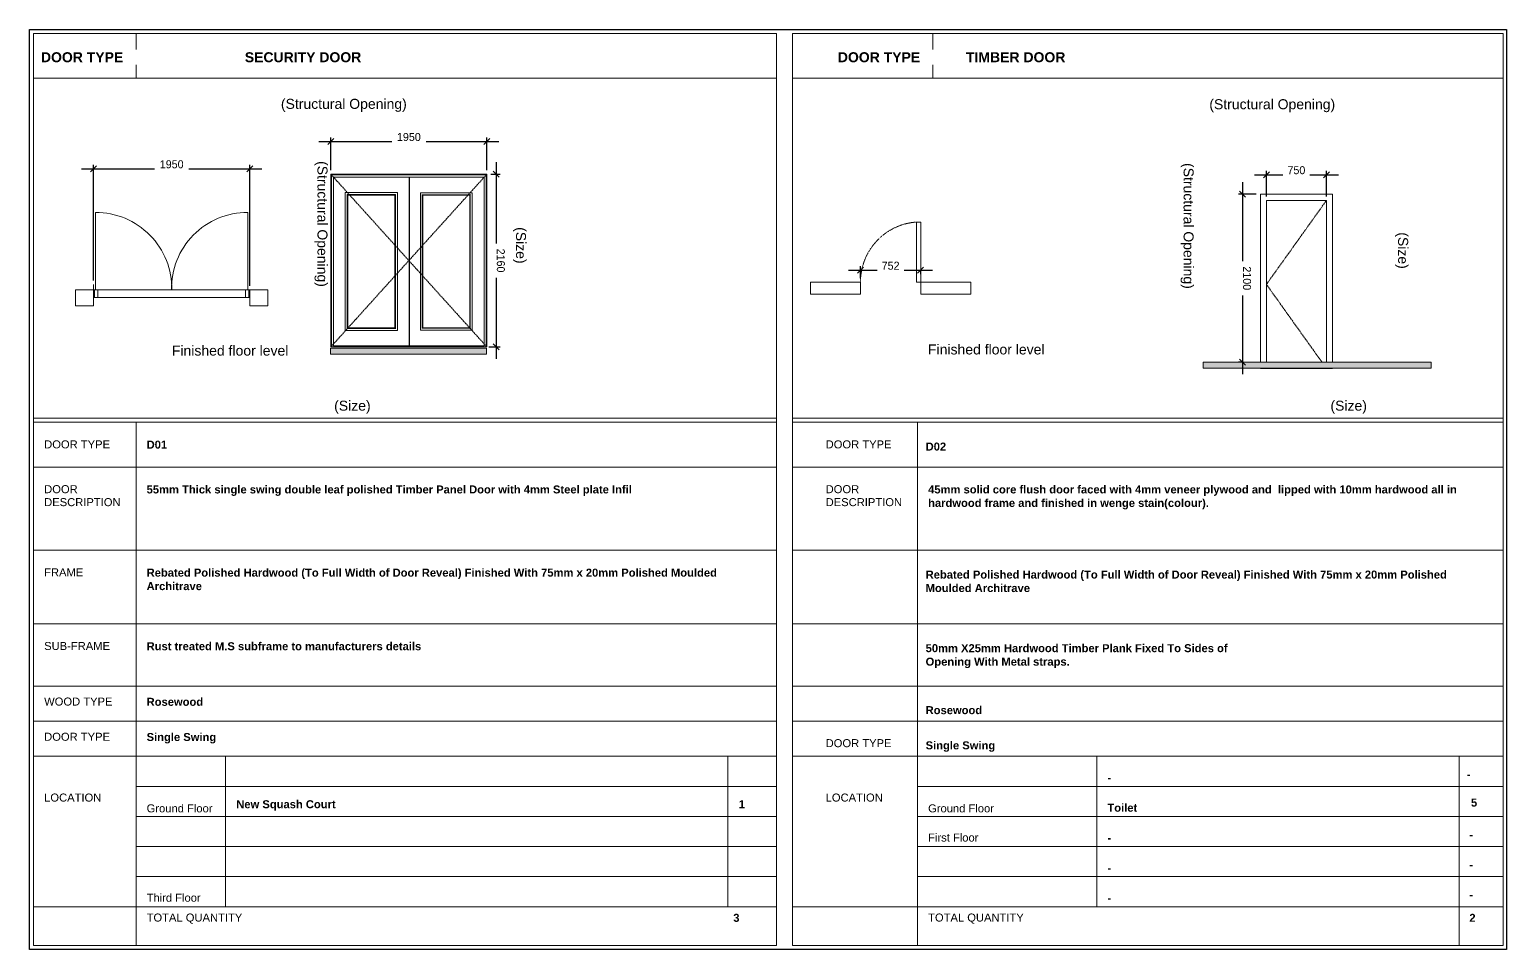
# Model space of a CAD drawing. Header units: inches. Extents: x 22 to 382261, y 22 to 371281.
# Drawn here: x 29049 to 47499, y 190 to 11690 of the extents above; entities that cross this region are included whole.
import ezdxf

# ---------------------------------------------------------------- set-up
doc = ezdxf.new("R2010")
doc.units = ezdxf.units.IN
doc.header["$MEASUREMENT"] = 0
doc.linetypes.add('Centre', pattern=[31.75, 6.35, -4.7625, 15.875, -4.7625])
doc.linetypes.add('Dash', pattern=[6.35, 3.175, -3.175])
for name, color, linetype, lineweight in [('A-ANNO-DIMS', 211, 'Continuous', 9), ('A-DETL-GENF', 92, 'Continuous', 9), ('A-DETL-MEDM', 33, 'Continuous', 25), ('A-DETL-THIN', 151, 'Continuous', 9), ('A-DOOR', 31, 'Continuous', 9), ('A-DOOR-FRAM', 31, 'Continuous', 9), ('A-DOOR-HDLN', 31, 'Dash', 9), ('A-WALL', 113, 'Continuous', 9), ('G-ANNO-TEXT', 231, 'Continuous', 9)]:
    doc.layers.add(name, color=color, linetype=linetype, lineweight=lineweight)
doc.styles.add('Arial', font='arial.ttf', dxfattribs={"height": 506.015625})
doc.styles.add('Arial_1', font='arial.ttf', dxfattribs={"height": 340})
doc.styles.add('Arial_B', font='arialbd.ttf', dxfattribs={"height": 350.793651})
doc.styles.add('Arial_B_1', font='arialbd.ttf', dxfattribs={"height": 180.555556})
doc.styles.add('Centaur', font='CENTAUR.TTF', dxfattribs={"height": 100})
doc.dimstyles.new('IE_DIM', dxfattribs={"dimscale": 304.8, "dimtxt": 106.368671, "dimasz": 0.246063, "dimexe": 0.164042, "dimexo": 0.164042, "dimgap": 0.016404, "dimtad": 1, "dimdec": 0, "dimzin": 0, "dimdsep": 46, "dimtxsty": 'Centaur', "dimblk1": 'OBLIQUE', "dimblk2": 'OBLIQUE', "dimsah": 1, "dimcen": 0.09, "dimdle": 0.492126, "dimazin": 0, "dimtfac": 1, "dimtdec": 4, "dimtix": 1, "dimtmove": 0, "dimatfit": 3, "dimfxl": 1, "dimtvp": 1, "dimtfill": 1, "dimtolj": 1, "dimtzin": 0, "dimarcsym": 2})

# ---------------------------------------------------------------- blocks, each defined once
blk = doc.blocks.new('Family - ___-921999-DOOR 2')
at = {"layer": 'A-DETL-GENF'}
for p, q in [((-1620, 3915), (-1620, 2945)), ((282, 3915), (282, 2945)), ((-1592, 2945), (-1634, 2945)), ((-1634, 2945), (-1634, 2853)), ((-1634, 2853), (-1592, 2853)), ((254, 2945), (-1592, 2945)), ((-1592, 2853), (-1592, 2945)), ((-1592, 2853), (254, 2853)), ((254, 2945), (254, 2853)), ((296, 2945), (254, 2945)), ((254, 2853), (296, 2853)), ((296, 2853), (296, 2945))]:
    blk.add_line(p, q, dxfattribs=at)
for centre, start, end in [((-1620, 2962), 359.0083, 90.0301), ((281, 2962), 89.9699, 180.9917)]:
    blk.add_arc(centre, 953, start, end, dxfattribs=at)
at = {"layer": 'A-DOOR'}
for p, q in [((-1634, 2945), (-1644, 2945)), ((-1644, 2945), (-1644, 2853)), ((-1644, 2853), (-1634, 2853)), ((306, 2945), (296, 2945)), ((296, 2853), (306, 2853)), ((306, 2853), (306, 2945))]:
    blk.add_line(p, q, dxfattribs=at)
at = {"layer": 'A-WALL'}
for p, q in [((-1644, 2945), (-1869, 2945)), ((-1869, 2945), (-1869, 2745)), ((-1644, 2745), (-1644, 2945)), ((531, 2945), (306, 2945)), ((306, 2945), (306, 2745)), ((531, 2745), (531, 2945)), ((-1869, 2745), (-1644, 2745)), ((306, 2745), (531, 2745))]:
    blk.add_line(p, q, dxfattribs=at)
blk = doc.blocks.new('Family - ___-922001-DOOR 2')
at = {"layer": 'A-DOOR', "lineweight": 18}
for p, q in [((1319, 2233), (1319, 4393)), ((3269, 4393), (1319, 4393)), ((1329, 4383), (1329, 2233)), ((1329, 4383), (3259, 4383)), ((2297, 4357), (1354, 4357)), ((1354, 4357), (1354, 2245)), ((2297, 2245), (2297, 4357)), ((2303, 4351), (2297, 4351)), ((3234, 4357), (2303, 4357)), ((2303, 4357), (2303, 2245)), ((3234, 2245), (3234, 4357)), ((3259, 4383), (3259, 2233)), ((3269, 2233), (3269, 4393)), ((1500, 4163), (1500, 2439)), ((2151, 4163), (1500, 4163)), ((1531, 4132), (1524, 4138)), ((1524, 4138), (1524, 2463)), ((2126, 4138), (1524, 4138)), ((1531, 2470), (1531, 4132)), ((1531, 4132), (2120, 4132)), ((2126, 4138), (2120, 4132)), ((2120, 4132), (2120, 2470)), ((2126, 2463), (2126, 4138)), ((2151, 2439), (2151, 4163)), ((2438, 4160), (2438, 2442)), ((3087, 4160), (2438, 4160)), ((2469, 4129), (2462, 4135)), ((2462, 4135), (3062, 4135)), ((2462, 4135), (2462, 2466)), ((2469, 2473), (2469, 4129)), ((2469, 4129), (3056, 4129)), ((3062, 4135), (3056, 4129)), ((3056, 4129), (3056, 2473)), ((3062, 2466), (3062, 4135)), ((3087, 2442), (3087, 4160)), ((1500, 2439), (2151, 2439)), ((1531, 2470), (1524, 2463)), ((1524, 2463), (2126, 2463)), ((2120, 2470), (1531, 2470)), ((2120, 2470), (2126, 2463)), ((2438, 2442), (3087, 2442)), ((2469, 2473), (2462, 2466)), ((2462, 2466), (3062, 2466)), ((3056, 2473), (2469, 2473)), ((3056, 2473), (3062, 2466)), ((1329, 2233), (1319, 2233)), ((1354, 2245), (2297, 2245)), ((1359, 2233), (1359, 2245)), ((3229, 2233), (1359, 2233)), ((2297, 2251), (2303, 2251)), ((2303, 2248), (2297, 2248)), ((2303, 2245), (3234, 2245)), ((3229, 2245), (3229, 2233)), ((3259, 2233), (3269, 2233))]:
    blk.add_line(p, q, dxfattribs=at)
at = {"layer": 'A-DOOR', "linetype": 'Centre', "lineweight": 18}
for p, q in [((2294, 3313), (1319, 4393)), ((3269, 4393), (2294, 3313)), ((2294, 3313), (1319, 2233)), ((3269, 2233), (2294, 3313))]:
    blk.add_line(p, q, dxfattribs=at)
at = {"layer": 'A-DOOR', "lineweight": 18}
for points, knots in [([(1502, 4161), (1502, 4161), (1501, 4161), (1501, 4162), (1501, 4162), (1501, 4162), (1501, 4162), (1500, 4162), (1500, 4162), (1500, 4163), (1500, 4163), (1500, 4163), (1500, 4163), (1500, 4163)], [0, 0, 0, 0, 0.166667, 0.25, 0.333333, 0.375, 0.416667, 0.5, 0.583333, 0.666667, 0.75, 0.833333, 1, 1, 1, 1]), ([(1524, 4138), (1524, 4138), (1524, 4139), (1524, 4139), (1524, 4139), (1524, 4139), (1523, 4139), (1523, 4139), (1523, 4140), (1523, 4140), (1522, 4140)], [0, 0, 0, 0, 0.2, 0.3, 0.4, 0.5, 0.6, 0.7, 0.8, 1, 1, 1, 1]), ([(2128, 4140), (2128, 4140), (2128, 4140), (2127, 4139), (2127, 4139), (2127, 4139), (2127, 4139), (2127, 4139), (2126, 4139), (2126, 4138), (2126, 4138)], [-1, -1, -1, -1, -0.8, -0.7, -0.6, -0.5, -0.4, -0.3, -0.2, 0, 0, 0, 0]), ([(2151, 4163), (2151, 4163), (2151, 4163), (2151, 4163), (2150, 4163), (2150, 4162), (2150, 4162), (2150, 4162), (2150, 4162), (2150, 4162), (2150, 4162), (2149, 4161), (2149, 4161), (2149, 4161)], [-1, -1, -1, -1, -0.833333, -0.75, -0.666667, -0.583333, -0.5, -0.416667, -0.375, -0.333333, -0.25, -0.166667, 0, 0, 0, 0]), ([(2440, 4158), (2440, 4158), (2439, 4158), (2439, 4159), (2439, 4159), (2439, 4159), (2439, 4159), (2438, 4159), (2438, 4159), (2438, 4160), (2438, 4160), (2438, 4160), (2438, 4160), (2438, 4160)], [0, 0, 0, 0, 0.166667, 0.25, 0.333333, 0.375, 0.416667, 0.5, 0.583333, 0.666667, 0.75, 0.833333, 1, 1, 1, 1]), ([(2460, 4137), (2461, 4137), (2461, 4137), (2461, 4136), (2461, 4136), (2462, 4136), (2462, 4136), (2462, 4136), (2462, 4136), (2462, 4135), (2462, 4135)], [-1, -1, -1, -1, -0.8, -0.7, -0.6, -0.5, -0.4, -0.3, -0.2, 0, 0, 0, 0]), ([(3062, 4135), (3062, 4135), (3062, 4136), (3063, 4136), (3063, 4136), (3063, 4136), (3063, 4136), (3063, 4136), (3064, 4137), (3064, 4137), (3064, 4137)], [0, 0, 0, 0, 0.2, 0.3, 0.4, 0.5, 0.6, 0.7, 0.8, 1, 1, 1, 1]), ([(3087, 4160), (3087, 4160), (3087, 4160), (3087, 4160), (3086, 4160), (3086, 4159), (3086, 4159), (3086, 4159), (3086, 4159), (3086, 4159), (3086, 4159), (3085, 4158), (3085, 4158), (3085, 4158)], [-1, -1, -1, -1, -0.833333, -0.75, -0.666667, -0.583333, -0.5, -0.416667, -0.375, -0.333333, -0.25, -0.166667, 0, 0, 0, 0]), ([(1502, 2441), (1502, 2441), (1501, 2440), (1501, 2440), (1501, 2440), (1501, 2440), (1501, 2440), (1500, 2439), (1500, 2439), (1500, 2439), (1500, 2439), (1500, 2439), (1500, 2439), (1500, 2439)], [0, 0, 0, 0, 0.166667, 0.25, 0.333333, 0.375, 0.416667, 0.5, 0.583333, 0.666667, 0.75, 0.833333, 1, 1, 1, 1]), ([(1524, 2463), (1524, 2463), (1524, 2463), (1524, 2463), (1524, 2463), (1524, 2463), (1523, 2462), (1523, 2462), (1523, 2462), (1523, 2462), (1522, 2461)], [0, 0, 0, 0, 0.2, 0.3, 0.4, 0.5, 0.6, 0.7, 0.8, 1, 1, 1, 1]), ([(2126, 2463), (2126, 2463), (2126, 2463), (2127, 2463), (2127, 2463), (2127, 2463), (2127, 2462), (2127, 2462), (2128, 2462), (2128, 2462), (2128, 2461)], [0, 0, 0, 0, 0.2, 0.3, 0.4, 0.5, 0.6, 0.7, 0.8, 1, 1, 1, 1]), ([(2149, 2441), (2149, 2441), (2149, 2440), (2150, 2440), (2150, 2440), (2150, 2440), (2150, 2440), (2150, 2439), (2150, 2439), (2150, 2439), (2151, 2439), (2151, 2439), (2151, 2439), (2151, 2439)], [0, 0, 0, 0, 0.166667, 0.25, 0.333333, 0.375, 0.416667, 0.5, 0.583333, 0.666667, 0.75, 0.833333, 1, 1, 1, 1]), ([(2440, 2444), (2440, 2444), (2439, 2443), (2439, 2443), (2439, 2443), (2439, 2443), (2439, 2443), (2438, 2442), (2438, 2442), (2438, 2442), (2438, 2442), (2438, 2442), (2438, 2442), (2438, 2442)], [0, 0, 0, 0, 0.166667, 0.25, 0.333333, 0.375, 0.416667, 0.5, 0.583333, 0.666667, 0.75, 0.833333, 1, 1, 1, 1]), ([(2462, 2466), (2462, 2466), (2462, 2466), (2462, 2466), (2462, 2466), (2462, 2466), (2461, 2465), (2461, 2465), (2461, 2465), (2461, 2465), (2460, 2464)], [0, 0, 0, 0, 0.2, 0.3, 0.4, 0.5, 0.6, 0.7, 0.8, 1, 1, 1, 1]), ([(3062, 2466), (3062, 2466), (3062, 2466), (3063, 2466), (3063, 2466), (3063, 2466), (3063, 2465), (3063, 2465), (3064, 2465), (3064, 2465), (3064, 2464)], [0, 0, 0, 0, 0.2, 0.3, 0.4, 0.5, 0.6, 0.7, 0.8, 1, 1, 1, 1]), ([(3085, 2444), (3085, 2444), (3085, 2443), (3086, 2443), (3086, 2443), (3086, 2443), (3086, 2443), (3086, 2442), (3086, 2442), (3086, 2442), (3087, 2442), (3087, 2442), (3087, 2442), (3087, 2442)], [0, 0, 0, 0, 0.166667, 0.25, 0.333333, 0.375, 0.416667, 0.5, 0.583333, 0.666667, 0.75, 0.833333, 1, 1, 1, 1])]:
    blk.add_open_spline(points, degree=3, knots=knots, dxfattribs=at)
at = {"layer": 'A-DOOR-FRAM'}
for p, q in [((3259, 4383), (1329, 4383)), ((1329, 4383), (1329, 2233)), ((2297, 4353), (2303, 4353)), ((3259, 4383), (3259, 2233)), ((1329, 2233), (1359, 2233)), ((1359, 2233), (1359, 2245)), ((3229, 2245), (3229, 2233)), ((3259, 2233), (3229, 2233))]:
    blk.add_line(p, q, dxfattribs=at)
blk = doc.blocks.new('Family - ___-922080-DOOR 2')
at = {"layer": 'A-DOOR', "linetype": 'Centre', "lineweight": 18}
for p, q in [((13757, 4065), (13007, 3015)), ((13007, 3015), (13702, 2041)), ((13756, 1967), (13757, 1965))]:
    blk.add_line(p, q, dxfattribs=at)
at = {"layer": 'A-DOOR', "lineweight": 18}
blk.add_line((13007, 1965), (13757, 1965), dxfattribs=at)
at = {"layer": 'A-DOOR-FRAM'}
for p, q in [((13833, 4141), (12931, 4141)), ((12931, 4141), (12931, 2041)), ((13007, 2041), (13007, 4065)), ((13007, 4065), (13757, 4065)), ((13757, 4065), (13757, 2041)), ((13833, 2041), (13833, 4141)), ((12931, 1967), (12931, 1965)), ((12931, 1965), (13007, 1965)), ((13007, 1965), (13007, 1967)), ((13757, 1967), (13757, 1965)), ((13757, 1965), (13833, 1965)), ((13833, 1965), (13833, 1967))]:
    blk.add_line(p, q, dxfattribs=at)
blk = doc.blocks.new('Family - ___-922082-DOOR 2')
at = {"layer": 'A-DOOR'}
for p, q in [((8688, 3794), (8637, 3794)), ((8637, 3044), (8637, 3794)), ((8688, 3044), (8688, 3794)), ((8688, 3044), (8637, 3044))]:
    blk.add_line(p, q, dxfattribs=at)
at = {"layer": 'A-DOOR-HDLN'}
blk.add_arc((8688, 3044), 752, 93.8903, 180, dxfattribs=at)
at = {"layer": 'A-WALL'}
for p, q in [((7938, 3044), (7313, 3044)), ((7313, 3044), (7313, 2892)), ((7938, 2892), (7938, 3044)), ((9313, 3044), (8688, 3044)), ((8688, 3044), (8688, 2892)), ((9313, 2892), (9313, 3044)), ((7313, 2892), (7938, 2892)), ((8688, 2892), (9313, 2892))]:
    blk.add_line(p, q, dxfattribs=at)
blk = doc.blocks.new('_Oblique')
at = {"color": 0, "linetype": 'ByBlock', "lineweight": -2}
blk.add_line((-0.5, -0.5), (0.5, 0.5), dxfattribs=at)
blk = doc.blocks.new('*D5411')
at = {"layer": 'A-ANNO-DIMS', "color": 0, "lineweight": -2, "transparency": 16777216}
for p, q in [((32813, 9932), (32813, 10339)), ((34763, 9932), (34763, 10339)), ((32663, 10289), (34913, 10289))]:
    blk.add_line(p, q, dxfattribs=at)
at = {"layer": 'Defpoints', "color": 0, "transparency": 16777216}
for p in [(34763, 10289), (32813, 9882), (34763, 9882)]:
    blk.add_point(p, dxfattribs=at)
at = {"layer": 'A-ANNO-DIMS', "color": 0, "lineweight": -2, "transparency": 16777216, "xscale": 75, "yscale": 75, "zscale": 75, "rotation": 180}
blk.add_blockref('_Oblique', (32813, 10289), dxfattribs=at)
at = {"layer": 'A-ANNO-DIMS', "color": 0, "lineweight": -2, "transparency": 16777216, "xscale": 75, "yscale": 75, "zscale": 75}
blk.add_blockref('_Oblique', (34763, 10289), dxfattribs=at)
at = {"layer": 'A-ANNO-DIMS', "color": 0, "transparency": 16777216, "insert": (33788, 10346), "char_height": 100, "width": 374.42, "attachment_point": 5, "style": 'Centaur', "bg_fill": 3, "box_fill_scale": 1.25, "bg_fill_color": 256, "bg_fill_true_color": 13158600, "bg_fill_transparency": 0}
blk.add_mtext('\\A1;1950', dxfattribs=at)
blk = doc.blocks.new('*D5412')
at = {"layer": 'A-ANNO-DIMS', "color": 0, "lineweight": -2, "transparency": 16777216}
for p, q in [((34879, 10032), (34879, 7572)), ((34813, 9882), (34929, 9882)), ((34788, 7722), (34929, 7722))]:
    blk.add_line(p, q, dxfattribs=at)
at = {"layer": 'Defpoints', "color": 0, "transparency": 16777216}
for p in [(34763, 9882), (34738, 7722), (34879, 7722)]:
    blk.add_point(p, dxfattribs=at)
at = {"layer": 'A-ANNO-DIMS', "color": 0, "lineweight": -2, "transparency": 16777216, "xscale": 75, "yscale": 75, "zscale": 75}
for p, rotation in [((34879, 9882), 90), ((34879, 7722), 270)]:
    blk.add_blockref('_Oblique', p, dxfattribs=dict(at, rotation=rotation))
at = {"layer": 'A-ANNO-DIMS', "color": 0, "transparency": 16777216, "insert": (34936, 8802), "char_height": 100, "width": 374.42, "attachment_point": 5, "rotation": 270, "style": 'Centaur', "bg_fill": 3, "box_fill_scale": 1.25, "bg_fill_color": 256, "bg_fill_true_color": 13158600, "bg_fill_transparency": 0}
blk.add_mtext('\\A1;2160', dxfattribs=at)
blk = doc.blocks.new('*D5413')
at = {"layer": 'A-ANNO-DIMS', "color": 0, "lineweight": -2, "transparency": 16777216}
for p, q in [((29850, 8552), (29850, 9998)), ((31800, 8484), (31800, 9998)), ((29700, 9948), (31950, 9948))]:
    blk.add_line(p, q, dxfattribs=at)
at = {"layer": 'Defpoints', "color": 0, "transparency": 16777216}
for p in [(31800, 9948), (29850, 8502), (31800, 8434)]:
    blk.add_point(p, dxfattribs=at)
at = {"layer": 'A-ANNO-DIMS', "color": 0, "lineweight": -2, "transparency": 16777216, "xscale": 75, "yscale": 75, "zscale": 75, "rotation": 180}
blk.add_blockref('_Oblique', (29850, 9948), dxfattribs=at)
at = {"layer": 'A-ANNO-DIMS', "color": 0, "lineweight": -2, "transparency": 16777216, "xscale": 75, "yscale": 75, "zscale": 75}
blk.add_blockref('_Oblique', (31800, 9948), dxfattribs=at)
at = {"layer": 'A-ANNO-DIMS', "color": 0, "transparency": 16777216, "insert": (30825, 10005), "char_height": 100, "width": 374.42, "attachment_point": 5, "style": 'Centaur', "bg_fill": 3, "box_fill_scale": 1.25, "bg_fill_color": 256, "bg_fill_true_color": 13158600, "bg_fill_transparency": 0}
blk.add_mtext('\\A1;1950', dxfattribs=at)
blk = doc.blocks.new('*D5414')
at = {"layer": 'A-ANNO-DIMS', "color": 0, "lineweight": -2, "transparency": 16777216}
for p, q in [((39280, 8680), (40331, 8680)), ((39430, 8583), (39430, 8730)), ((40181, 8683), (40181, 8630))]:
    blk.add_line(p, q, dxfattribs=at)
at = {"layer": 'Defpoints', "color": 0, "transparency": 16777216}
for p in [(40181, 8733), (40181, 8680), (39430, 8533)]:
    blk.add_point(p, dxfattribs=at)
at = {"layer": 'A-ANNO-DIMS', "color": 0, "lineweight": -2, "transparency": 16777216, "xscale": 75, "yscale": 75, "zscale": 75, "rotation": 180}
blk.add_blockref('_Oblique', (39430, 8680), dxfattribs=at)
at = {"layer": 'A-ANNO-DIMS', "color": 0, "lineweight": -2, "transparency": 16777216, "xscale": 75, "yscale": 75, "zscale": 75}
blk.add_blockref('_Oblique', (40181, 8680), dxfattribs=at)
at = {"layer": 'A-ANNO-DIMS', "color": 0, "transparency": 16777216, "insert": (39806, 8737), "char_height": 100, "width": 280.81, "attachment_point": 5, "style": 'Centaur', "bg_fill": 3, "box_fill_scale": 1.25, "bg_fill_color": 256, "bg_fill_true_color": 13158600, "bg_fill_transparency": 0}
blk.add_mtext('\\A1;752', dxfattribs=at)
blk = doc.blocks.new('*D5415')
at = {"layer": 'A-ANNO-DIMS', "color": 0, "lineweight": -2, "transparency": 16777216}
for p, q in [((44350, 9874), (45400, 9874)), ((44500, 9604), (44500, 9924)), ((45250, 9604), (45250, 9924))]:
    blk.add_line(p, q, dxfattribs=at)
at = {"layer": 'Defpoints', "color": 0, "transparency": 16777216}
for p in [(45250, 9874), (44500, 9554), (45250, 9554)]:
    blk.add_point(p, dxfattribs=at)
at = {"layer": 'A-ANNO-DIMS', "color": 0, "lineweight": -2, "transparency": 16777216, "xscale": 75, "yscale": 75, "zscale": 75, "rotation": 180}
blk.add_blockref('_Oblique', (44500, 9874), dxfattribs=at)
at = {"layer": 'A-ANNO-DIMS', "color": 0, "lineweight": -2, "transparency": 16777216, "xscale": 75, "yscale": 75, "zscale": 75}
blk.add_blockref('_Oblique', (45250, 9874), dxfattribs=at)
at = {"layer": 'A-ANNO-DIMS', "color": 0, "transparency": 16777216, "insert": (44875, 9931), "char_height": 100, "width": 280.81, "attachment_point": 5, "style": 'Centaur', "bg_fill": 3, "box_fill_scale": 1.25, "bg_fill_color": 256, "bg_fill_true_color": 13158600, "bg_fill_transparency": 0}
blk.add_mtext('\\A1;750', dxfattribs=at)
blk = doc.blocks.new('*D5416')
at = {"layer": 'A-ANNO-DIMS', "color": 0, "lineweight": -2, "transparency": 16777216}
for p, q in [((44201, 9780), (44201, 7380)), ((44374, 9630), (44151, 9630)), ((44204, 7530), (44151, 7530))]:
    blk.add_line(p, q, dxfattribs=at)
at = {"layer": 'Defpoints', "color": 0, "transparency": 16777216}
for p in [(44424, 9630), (44201, 7530), (44254, 7530)]:
    blk.add_point(p, dxfattribs=at)
at = {"layer": 'A-ANNO-DIMS', "color": 0, "lineweight": -2, "transparency": 16777216, "xscale": 75, "yscale": 75, "zscale": 75}
for p, rotation in [((44201, 9630), 90), ((44201, 7530), 270)]:
    blk.add_blockref('_Oblique', p, dxfattribs=dict(at, rotation=rotation))
at = {"layer": 'A-ANNO-DIMS', "color": 0, "transparency": 16777216, "insert": (44258, 8580), "char_height": 100, "width": 374.42, "attachment_point": 5, "rotation": 270, "style": 'Centaur', "bg_fill": 3, "box_fill_scale": 1.25, "bg_fill_color": 256, "bg_fill_true_color": 13158600, "bg_fill_transparency": 0}
blk.add_mtext('\\A1;2100', dxfattribs=at)

msp = doc.modelspace()

# ---------------------------------------------------------------- hatches: boundary and pattern name
at = {"layer": 'A-DETL-GENF'}
for points in [[(33816.1, 7633.2), (34759.3, 7633.2), (34759.3, 7707.8), (32807.5, 7707.8), (32807.5, 7633.2), (33455.2, 7633.2)], [(46559.3, 7455.6), (46559.3, 7530.1), (43710.9, 7530.1), (43710.9, 7455.6)]]:
    msp.add_hatch(color=7, dxfattribs=at).paths.add_polyline_path(points)

# ---------------------------------------------------------------- linework, layer by layer
at = {"layer": 'A-DETL-MEDM'}
for p, q in [((29049.3, 11690.1), (47499.3, 11690.1)), ((29049.3, 190.1), (29049.3, 11690.1)), ((47499.3, 11690.1), (47499.3, 190.1)), ((47499.3, 190.1), (29049.3, 190.1))]:
    msp.add_line(p, q, dxfattribs=at)
at = {"layer": 'A-DETL-THIN'}
for p, q in [((29099.3, 11640.1), (38379.3, 11640.1)), ((29099.3, 240.1), (29099.3, 11640.1)), ((30379.3, 11640.1), (30379.3, 11080.1)), ((38379.3, 11640.1), (38379.3, 240.1)), ((38579.3, 11640.1), (38579.3, 240.1)), ((38579.3, 11640.1), (47459.3, 11640.1)), ((40334.5, 11640.1), (40334.5, 11080.1)), ((47459.3, 11640.1), (47459.3, 240.1)), ((29099.3, 11080.1), (38379.3, 11080.1)), ((38579.3, 11080.1), (47459.3, 11080.1)), ((29849.5, 8342.5), (29849.5, 8502.5)), ((31789.5, 8342.5), (31789.5, 8434.5)), ((34759.3, 7707.8), (32807.5, 7707.8)), ((32807.5, 7707.8), (32807.5, 7633.2)), ((32807.5, 7633.2), (34759.3, 7633.2)), ((34759.3, 7633.2), (34759.3, 7707.8)), ((46559.3, 7530.1), (43710.9, 7530.1)), ((43710.9, 7530.1), (43710.9, 7455.6)), ((43710.9, 7455.6), (46559.3, 7455.6)), ((46559.3, 7455.6), (46559.3, 7530.1)), ((29099.3, 6830.1), (38379.3, 6830.1)), ((38579.3, 6830.1), (47459.3, 6830.1)), ((29099.3, 6780.1), (38379.3, 6780.1)), ((30379.3, 6780.1), (30379.3, 240.1)), ((38579.3, 6780.1), (47459.3, 6780.1)), ((40141.8, 6780.1), (40141.8, 240.1)), ((29099.3, 6220.1), (38379.3, 6220.1)), ((38579.3, 6220.1), (47459.3, 6220.1)), ((29099.3, 5180.1), (38379.3, 5180.1)), ((38579.3, 5180.1), (47459.3, 5180.1)), ((29099.3, 4260.1), (38379.3, 4260.1)), ((38579.3, 4260.1), (47459.3, 4260.1)), ((29099.3, 3480.1), (38379.3, 3480.1)), ((38579.3, 3480.1), (47459.3, 3480.1)), ((29099.3, 3045.1), (38379.3, 3045.1)), ((38579.3, 3045.1), (47459.3, 3045.1)), ((29099.3, 2605.1), (38379.3, 2605.1)), ((31499.3, 2605.1), (31499.3, 725.1)), ((37773, 2605.1), (37773, 725.1)), ((38579.3, 2605.1), (47459.3, 2605.1)), ((42381.8, 2605.1), (42381.8, 725.1)), ((46908.3, 2605.1), (46908.3, 240.1)), ((30379.3, 2229.1), (38379.3, 2229.1)), ((40141.8, 2229.1), (47459.3, 2229.1)), ((30379.3, 1853.1), (38379.3, 1853.1)), ((40141.8, 1853.1), (47459.3, 1853.1)), ((30379.3, 1477.1), (38379.3, 1477.1)), ((40141.8, 1477.1), (47459.3, 1477.1)), ((30379.3, 1101.1), (38379.3, 1101.1)), ((40141.8, 1101.1), (47459.3, 1101.1)), ((29099.3, 725.1), (38379.3, 725.1)), ((38579.3, 725.1), (47459.3, 725.1)), ((38379.3, 240.1), (29099.3, 240.1)), ((47459.3, 240.1), (38579.3, 240.1)), ((47459.3, 240.1), (38579.3, 240.1))]:
    msp.add_line(p, q, dxfattribs=at)

# ---------------------------------------------------------------- block references
at = {"layer": 'A-DOOR', "linetype": 'Centre', "lineweight": 18}
for name in ['Family - ___-922001-DOOR 2', 'Family - ___-922080-DOOR 2']:
    msp.add_blockref(name, (31493.7, 5489), dxfattribs=at)
at = {"layer": 'A-WALL', "lineweight": 18}
for name in ['Family - ___-921999-DOOR 2', 'Family - ___-922082-DOOR 2']:
    msp.add_blockref(name, (31493.7, 5489), dxfattribs=at)

# ---------------------------------------------------------------- texts
at = {"layer": 'G-ANNO-TEXT', "color": 7, "char_height": 125, "attachment_point": 1, "bg_fill": 3, "box_fill_scale": 1.25, "bg_fill_color": 256, "bg_fill_true_color": 13158600, "bg_fill_transparency": 0}
for s, insert, width, style in [('SECURITY DOOR', (31738.4, 11406.1), 1759.704, 'Arial_B'), ('TIMBER DOOR', (40747.7, 11406.1), 1507.172, 'Arial_B'), ('(Structural Opening)', (32189.5, 10823.4), 1887.974, 'Arial_1'), ('(Structural Opening)', (43787.4, 10818.9), 1887.974, 'Arial_1'), ('Finished floor level', (30827.3, 7739), 1739.662, 'Arial_1'), ('Finished floor level', (40273.2, 7753.5), 1739.662, 'Arial_1')]:
    msp.add_mtext(s, dxfattribs=dict(at, insert=insert, width=width, style=style))
at = {"layer": 'G-ANNO-TEXT', "color": 7, "char_height": 125, "attachment_point": 1, "rotation": 270, "style": 'Arial_1', "bg_fill": 3, "box_fill_scale": 1.25, "bg_fill_color": 256, "bg_fill_true_color": 13158600, "bg_fill_transparency": 0}
for s, insert, width in [('(Structural Opening)', (43591, 10020.9), 1887.974), ('(Size)', (35251.3, 9219.7), 549.156), ('(Size)', (46271, 9155.2), 549.156)]:
    msp.add_mtext(s, dxfattribs=dict(at, insert=insert, width=width))
at = {"layer": 'G-ANNO-TEXT', "color": 7, "char_height": 100, "attachment_point": 1}
for s, insert, width, style in [('DOOR TYPE', (29231.9, 6554.2), 1010.126, 'Arial'), ('D01', (30511.9, 6550.9), 316.667, 'Arial_B_1'), ('DOOR TYPE', (38994.4, 6554.2), 1010.126, 'Arial'), ('D02', (40243.4, 6526.7), 316.667, 'Arial_B_1'), ('DOOR ', (29231.9, 5994.2), 561.181, 'Arial'), ('55mm Thick single swing double leaf polished Timber Panel Door with 4mm Steel plate Infil', (30511.9, 5990.9), 7483.753, 'Arial_B_1'), ('DOOR ', (38994.4, 5994.2), 561.181, 'Arial'), ('45mm solid core flush door faced with 4mm veneer plywood and  lipped with 10mm hardwood all in ', (40274.4, 5990.9), 8197.255, 'Arial_B_1'), ('DESCRIPTION', (29231.9, 5832.1), 1178.481, 'Arial'), ('DESCRIPTION', (38994.4, 5832.1), 1178.481, 'Arial'), ('hardwood frame and finished in wenge stain(colour).', (40274.4, 5822.2), 4325.104, 'Arial_B_1'), ('FRAME', (29231.9, 4954.2), 601.266, 'Arial'), ('Rebated Polished Hardwood (To Full Width of Door Reveal) Finished With 75mm x 20mm Polished Moulded ', (30511.9, 4950.9), 8810.546, 'Arial_B_1'), ('Rebated Polished Hardwood (To Full Width of Door Reveal) Finished With 75mm x 20mm Polished ', (40243.4, 4926.7), 8052.951, 'Arial_B_1'), ('Architrave', (30511.9, 4782.2), 849.789, 'Arial_B_1'), ('Moulded Architrave', (40243.4, 4758.1), 1607.383, 'Arial_B_1'), ('SUB-FRAME', (29231.9, 4034.2), 1014.135, 'Arial'), ('Rust treated M.S subframe to manufacturers details ', (30511.9, 4030.9), 4277.003, 'Arial_B_1'), ('50mm X25mm Hardwood Timber Plank Fixed To Sides of ', (40243.4, 4006.7), 4709.914, 'Arial_B_1'), ('Opening With Metal straps.', (40243.4, 3838.1), 2212.657, 'Arial_B_1'), ('WOOD TYPE', (29231.9, 3339.2), 1054.219, 'Arial'), ('Rosewood', (30511.9, 3335.9), 873.839, 'Arial_B_1'), ('Rosewood', (40243.4, 3231.7), 873.839, 'Arial_B_1'), ('DOOR TYPE', (29231.9, 2899.2), 1010.126, 'Arial'), ('Single Swing', (30511.9, 2895.9), 1078.27, 'Arial_B_1'), ('DOOR TYPE', (38994.4, 2819.2), 1010.126, 'Arial'), ('Single Swing', (40243.4, 2791.7), 1078.27, 'Arial_B_1'), ('\\fArial|b1|i0|c0|p34|;-', (42514.4, 2387.9), 56.118, 'Arial_B_1'), ('\\fArial|b1|i0|c0|p34|;-', (47003, 2427.9), 56.118, 'Arial_B_1'), ('LOCATION', (29231.9, 2139.2), 877.848, 'Arial'), ('New Squash Court', (31631.9, 2055.9), 1535.232, 'Arial_B_1'), ('\\fArial|b1|i0|c0|p34|;1', (37909.2, 2055.9), 96.203, 'Arial_B_1'), ('LOCATION', (38994.4, 2139.2), 877.848, 'Arial'), ('\\fArial|b1|i0|c0|p34|;5', (47055.9, 2075.9), 96.203, 'Arial_B_1'), ('Ground Floor', (30511.9, 2004.2), 1014.135, 'Arial'), ('Ground Floor', (40274.4, 2004.2), 1014.135, 'Arial'), ('Toilet', (42514.4, 2011.9), 460.97, 'Arial_B_1'), ('First Floor', (40274.4, 1639.2), 777.637, 'Arial'), ('\\fArial|b1|i0|c0|p34|;-', (42514.4, 1635.9), 56.118, 'Arial_B_1'), ('\\fArial|b1|i0|c0|p34|;-', (47035.9, 1675.9), 56.118, 'Arial_B_1'), ('\\fArial|b1|i0|c0|p34|;-', (42514.4, 1259.9), 56.118, 'Arial_B_1'), ('\\fArial|b1|i0|c0|p34|;-', (47035.9, 1299.9), 56.118, 'Arial_B_1'), ('Third Floor', (30511.9, 887.2), 833.755, 'Arial'), ('\\fArial|b1|i0|c0|p34|;-', (42514.4, 883.9), 56.118, 'Arial_B_1'), ('\\fArial|b1|i0|c0|p34|;-', (47035.9, 923.9), 56.118, 'Arial_B_1'), ('TOTAL QUANTITY', (30511.9, 639.2), 1467.088, 'Arial'), ('\\fArial|b1|i0|c0|p34|;3', (37840.5, 635.9), 96.203, 'Arial_B_1'), ('TOTAL QUANTITY', (40274.4, 639.2), 1467.088, 'Arial'), ('\\fArial|b1|i0|c0|p34|;2', (47035.9, 635.9), 96.203, 'Arial_B_1')]:
    msp.add_mtext(s, dxfattribs=dict(at, insert=insert, width=width, style=style))

# ---------------------------------------------------------------- next in the draw order: texts
at = {"layer": 'G-ANNO-TEXT', "color": 7, "char_height": 125, "attachment_point": 1, "bg_fill": 3, "box_fill_scale": 1.25, "bg_fill_color": 256, "bg_fill_true_color": 13158600, "bg_fill_transparency": 0}
for s, insert, width, style in [('DOOR TYPE', (29191.9, 11406.1), 1242.616, 'Arial_B'), ('DOOR TYPE', (39147.1, 11406.1), 1242.616, 'Arial_B'), ('(Size)', (32854.5, 7050.6), 549.156, 'Arial_1'), ('(Size)', (45300.5, 7050.6), 549.156, 'Arial_1')]:
    msp.add_mtext(s, dxfattribs=dict(at, insert=insert, width=width, style=style))
at = {"layer": 'G-ANNO-TEXT', "color": 7, "insert": (32771.3, 10045.4), "char_height": 125, "width": 1887.974, "attachment_point": 1, "rotation": 270, "style": 'Arial_1', "bg_fill": 3, "box_fill_scale": 1.25, "bg_fill_color": 256, "bg_fill_true_color": 13158600, "bg_fill_transparency": 0}
msp.add_mtext('(Structural Opening)', dxfattribs=at)

# ---------------------------------------------------------------- next in the draw order: dimensions: what is measured, and where the dimension line sits
at = {"layer": 'A-ANNO-DIMS'}
for base, p1, p2, override, picture, middle in [((31799.5, 9948.1), (29849.5, 8502.5), (31799.5, 8434.5), {"dimpost": '<>', "dimfxl": 1951.185281}, '*D5413', (30824.5, 10004.7)), ((45250.3, 9874.1), (44500.3, 9554.1), (45250.3, 9554.1), {"dimpost": '<>', "dimfxl": 750}, '*D5415', (44875.3, 9930.7)), ((40181.5, 8680.3), (39429.8, 8533.1), (40181.5, 8733.4), {"dimpost": '<>', "dimfxl": 777.918942}, '*D5414', (39805.6, 8737.4))]:
    dim = msp.add_linear_dim(base=base, p1=p1, p2=p2, dimstyle='IE_DIM', override=override, dxfattribs=at)
    dim.commit()
    dim.dimension.update_dxf_attribs({"geometry": picture, "text_midpoint": middle})

# ---------------------------------------------------------------- next in the draw order: dimensions: what is measured, and where the dimension line sits
dim = msp.add_linear_dim(base=(34762.5, 10289.3), p1=(32812.5, 9881.8), p2=(34762.5, 9881.8), dimstyle='IE_DIM', override={"dimpost": '<>', "dimfxl": 1950}, dxfattribs=at)
dim.commit()
dim.dimension.update_dxf_attribs({"geometry": '*D5411', "text_midpoint": (33787.5, 10345.9)})
dim = msp.add_linear_dim(base=(44201.2, 7530.1), p1=(44424.3, 9630.1), p2=(44254.2, 7530.1), angle=90, dimstyle='IE_DIM', override={"dimtad": 4, "dimpost": '<>', "dimfxl": 2106.87566}, dxfattribs=at)
dim.commit()
dim.dimension.update_dxf_attribs({"geometry": '*D5416', "text_midpoint": (44258.1, 8580.1)})

# ---------------------------------------------------------------- next in the draw order: dimensions: what is measured, and where the dimension line sits
dim = msp.add_linear_dim(base=(34879.3, 7721.8), p1=(34762.5, 9881.8), p2=(34737.8, 7721.8), angle=90, dimstyle='IE_DIM', override={"dimtad": 4, "dimpost": '<>', "dimfxl": 2160.14122}, dxfattribs=at)
dim.commit()
dim.dimension.update_dxf_attribs({"geometry": '*D5412', "text_midpoint": (34936.5, 8801.8)})

doc.saveas('drawing.dxf')
